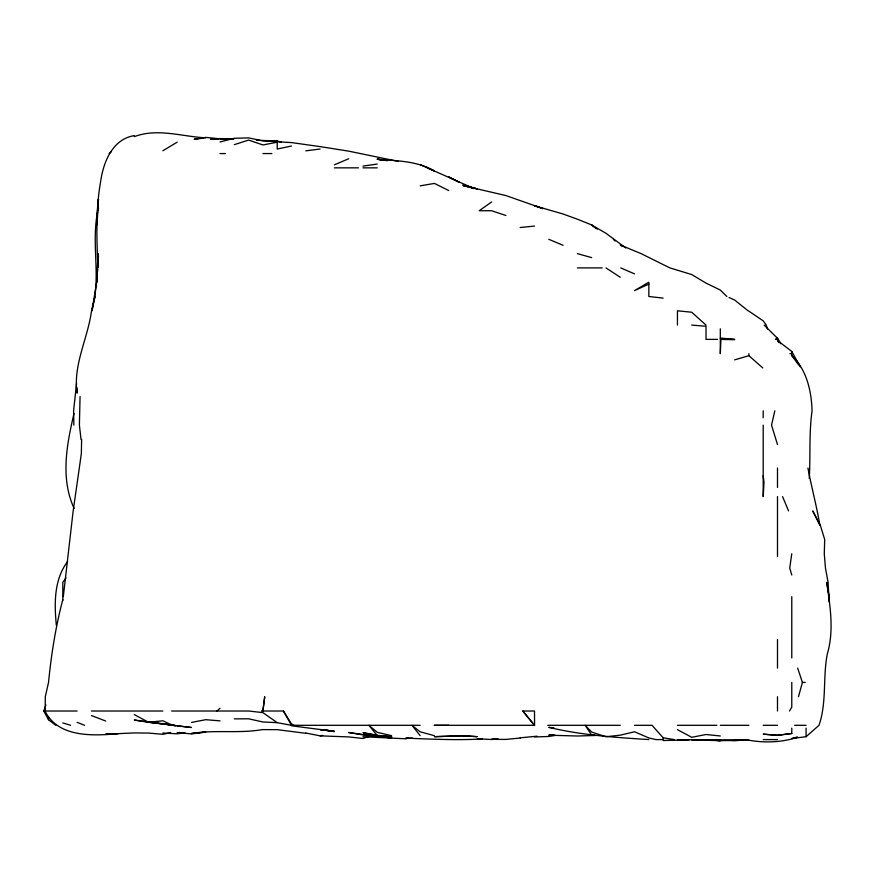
<?xml version="1.0" encoding="UTF-8"?>
<svg xmlns="http://www.w3.org/2000/svg" width="875" height="875" viewBox="0 0 875 875"><rect width="100%" height="100%" fill="white"/><g stroke="black" fill="none" stroke-linecap="round" stroke-linejoin="round"><path stroke-width="1.31" d="M45.194 711.014L45.292 696.719L48.508 682.577M809.244 478.417C810.6 455.875 808.883 433.289 812.066 410.845C811.431 390.994 806.717 369.731 791.777 355.556L791.777 351.466L777.492 340.473L778.225 339.38L777.492 338.264L764.17 325.084M81.627 439.436L81.342 453.72L73.172 510.902L63.306 596.663M829.073 601.858L828.1 582.367L825.464 568.072L824.283 553.777L824.698 539.492L820.367 525.394M76.869 387.702L77.098 393.137C72.909 365.127 87.587 339.073 91.394 311.675L94.981 296.494L91.973 310.789L96.698 282.198L98.055 253.619L97.912 267.903C96.742 239.312 95.572 210.481 100.538 182.142C103.195 162.553 112.263 139.147 134.28 135.614M80.062 396.55L79.395 425.141L81.025 439.436M97.672 267.903L98.459 256.211M94.85 296.494C98.831 268.439 91.919 239.914 97.595 212.034M76.519 383.556L73.598 410.845L73.861 425.141M48.541 682.423C51.253 654.5 55.661 626.762 62.803 599.616M262.916 710.577L264.72 696.719L262.916 711.014L261.898 711.014L283.423 711.014L291.506 724.03L291.506 725.309L277.211 722.663L262.916 721.984L248.62 718.802L234.325 718.867M791.777 553.777L789.731 568.072L791.777 575.006M74.014 413.448C66.784 444.522 60.222 478.177 74.145 508.517M774.802 410.845L771.542 425.141L777.492 444.566M798.47 696.719L802.419 682.423L797.672 668.128M97.803 210.733L98.536 208.13M55.77 725.309L48.508 719.72L43.75 711.014L45.916 704.911M789.523 711.014L791.777 707.219L791.777 682.423M67.659 561.477C53.834 579.742 54.305 603.487 56.328 625.253M66.019 577.97L62.803 582.367L62.803 600.556M216.978 711.014L220.03 708.236M796.983 737.034L791.777 738.533L806.072 736.706L819 725.309C826.941 702.33 822.675 677.447 827.345 653.833C834.225 630.58 830.091 605.85 826.711 582.367L829.194 596.663M109.145 153.562L111.092 151.878M491.608 201.95L479.216 210.733L491.608 210.733L505.903 215.491M162.859 150.773L177.155 142.177M648.845 284.091L634.55 290.588L648.845 282.198L648.845 296.494L663.13 298.113M334.381 164.806L348.677 158.758M408.231 737.953L405.858 738.795L362.972 736.728M797.738 737.209C781.091 742.788 762.748 743.105 745.631 739.594L748.902 740.097L720.311 740.195L734.606 740.742L747.6 739.78M368.922 736.498L362.972 738.478L348.677 736.914L320.086 735.853L305.791 733.02M234.325 144.638L248.62 140.077L262.916 144.955L277.211 142.209L277.211 149.034L291.506 146.005M734.606 359.866L748.902 355.688L762.792 367.959M520.198 737.822L537.086 736.181M220.03 141.958L234.325 138.272L248.62 137.889L262.916 140.897L291.506 142.581L320.086 146.606L348.677 151.145L398.059 161.35M134.28 136.664C157.5 127.816 182.011 136.653 205.734 137.823M170.658 732.692L162.859 734.3L148.564 733.064L134.28 732.933L105.689 734.202L116.08 733.666M191.45 722.433L205.734 719.688L220.03 720.88M420.142 185.85L434.438 183.411L448.733 190.553M555.286 735.394L548.789 736.488L534.494 736.969M320.086 735.853L322.689 735.438M262.916 729.509C239.312 733.775 215.173 729.531 191.45 733.502L205.734 732.058L191.45 733.917L177.155 732.605L179.747 732.473M362.972 166.075L377.267 164.062M184.953 732.769L177.155 733.808L162.859 733.02M791.777 733.48L777.492 735.383L763.197 734.158L777.492 735.23L791.777 733.48L791.777 728.153M305.791 150.828L320.086 149.034M203.164 138.141L194.152 139.267L205.734 137.408L218.728 138.666M482.519 738.948C457.023 740.414 431.375 739.145 405.858 738.117M118.672 733.622C93.428 735.93 58.1 737.822 45.008 711.014M165.528 724.106L175.941 725.659L134.28 720.048L148.564 722.269L162.859 720.792L172.648 725.309L191.45 727.486L177.155 725.834M595.569 735.47L577.369 736.006L548.789 735.197L553.984 734.792M520.198 227.5L534.494 226.089M520.198 738.03L505.903 739.419L491.608 739.353L496.814 738.927M498.105 738.894L491.608 739.484L477.323 738.784M689.128 739.834L663.13 740.534M272.016 141.302L277.211 140.984L281.105 142.1M405.858 738.456L412.355 738.095M218.695 138.852L210.667 139.267L220.03 138.545L233.734 139.267L220.03 139.267M256.419 140.252L277.211 140.984M691.72 739.955L720.311 739.758L677.436 739.78L680.028 739.758M743.695 739.823L720.311 740.731L708.619 739.802L720.311 740.655L706.016 740.283M220.03 153.562L225.466 153.562M262.916 153.562L271.884 153.562M334.381 167.847L358.488 167.847M362.972 167.847L377.267 167.847M577.369 267.903L602.197 267.903M717.566 339.38L706.016 339.38L706.016 326.266L691.72 325.084M789.873 353.675L791.777 353.675M802.419 682.423L805.295 682.423M43.75 711.014L77.098 711.014M91.394 711.014L162.859 711.014M171.675 711.014L248.62 711.014L262.916 712.622L277.211 722.663M522.791 711.014L534.494 725.288L522.791 711.014L534.494 711.014L534.57 725.309L434.339 725.309L448.733 725.309M420.142 725.309L294.602 725.309L291.506 724.03M547.739 725.309L620.255 725.309M634.55 725.309L652.05 725.309L663.13 737.778L674.166 739.594M677.436 725.309L716.855 725.309M720.311 725.309L748.902 725.309M763.197 725.309L777.492 725.309M794.686 725.309L806.072 725.309M763.197 739.594L777.492 739.594M262.916 729.619L277.211 729.652L305.791 733.305M391.552 736.542L377.267 736.323L391.552 736.772L377.267 735.536L362.972 732.692L377.267 735.219M734.606 339.686L720.945 339.38L720.311 338.034L734.606 339.38L720.945 339.38L720.311 353.675L720.311 328.825M134.28 714.591L148.564 722.291L155.061 722.925M157.664 723.188L162.859 723.702M677.436 310.789L691.72 312.233L706.016 325.084M720.311 735.973L706.016 734.497L691.72 737.308L677.436 729.63M553.984 727.923L548.789 727.355C581.667 735.219 615.234 737.45 648.845 739.572M362.972 734.519L368.167 735.098M370.77 735.383L377.267 736.116M391.552 735.667L377.267 732.331L368.911 725.309L377.267 735.569L391.552 737.198L378.569 735.394M377.267 735.536L391.552 737.198M174.902 725.572L148.564 722.269M378.569 736.269L391.552 737.898L362.972 734.923L348.677 732.506L361.67 734.333M322.689 729.881L320.086 729.564L334.381 731.587L326.583 730.078M325.292 730.209L334.381 731.347L291.506 725.802M387.658 160.65L377.267 159.206C396.78 160.891 416.97 160.792 434.438 170.953L420.142 164.631M434.438 735.689L420.142 731.795L411.939 725.309L420.142 735.602M577.369 253.619L591.675 257.611M62.803 722.914L70.634 725.309M542.828 208.655L534.494 205.734L563.084 214.014L577.369 219.188L591.675 224.93L597.286 229.152M473.747 188.628L463.028 184.811L477.323 188.902L463.028 185.588L505.903 195.562L542.828 208.545M91.394 715.542L105.689 721.022M427.208 167.847L473.747 188.42M77.098 722.334L84.58 725.309M548.789 239.323L563.084 245.273M620.769 267.903L634.55 273.875M729.061 297.5L734.606 300.016L748.081 310.789M622.453 246.334L620.255 245.011L641.112 253.619L669.867 267.903L691.72 274.553L706.016 283.106L720.311 290.041L726.841 296.494M625.756 247.975L605.959 233.264L591.675 225.028L595.755 228.091M605.959 267.903L620.255 277.255M748.902 311.161L763.197 320.852L766.248 325.084L767.473 328.978M613.353 239.323L615.081 241.019M791.777 351.466L800.242 366.767M791.777 355.556L798.591 364.864M777.492 340.473L779.013 342.672M591.675 735.153L585.145 725.309L591.675 732.069L605.959 736.761L620.255 735.175L634.55 731.773L648.845 737.953L655.944 739.594L663.13 739.594L663.13 737.778M780.817 343.777L778.225 339.38L775.414 339.38L777.492 338.264L777.492 339.38M283.423 711.014L291.506 725.309M820.258 525.197L812.722 510.902L819.842 525.197C816.681 505.936 811.464 487.189 807.942 468.016M782.567 496.606L788.561 510.902M763.197 475.595L764.006 482.311L763.197 496.606L763.197 425.141M806.072 728.12L806.072 736.706M791.777 596.663L791.777 657.913M777.492 468.016L777.492 487.441M777.492 496.606L777.492 556.456M777.492 639.548L777.492 668.128M777.492 696.719L777.492 711.014M763.197 410.845L763.197 417.812M748.902 353.675L748.902 355.688M677.436 311.511L677.436 325.084M48.508 717.434L48.508 719.72M97.497 210.733L97.016 225.028L98.47 199.041L97.497 210.733M97.584 269.205L96.688 282.198L97.584 269.205M594.267 735.098L591.675 735.252L594.267 735.197M463.028 735.733L434.438 736.673L463.028 735.788L477.323 736.673L463.028 735.733M386.356 160.486L377.267 159.25L386.356 160.497M459.025 182.142L448.733 176.958L459.025 182.142"/></g></svg>
